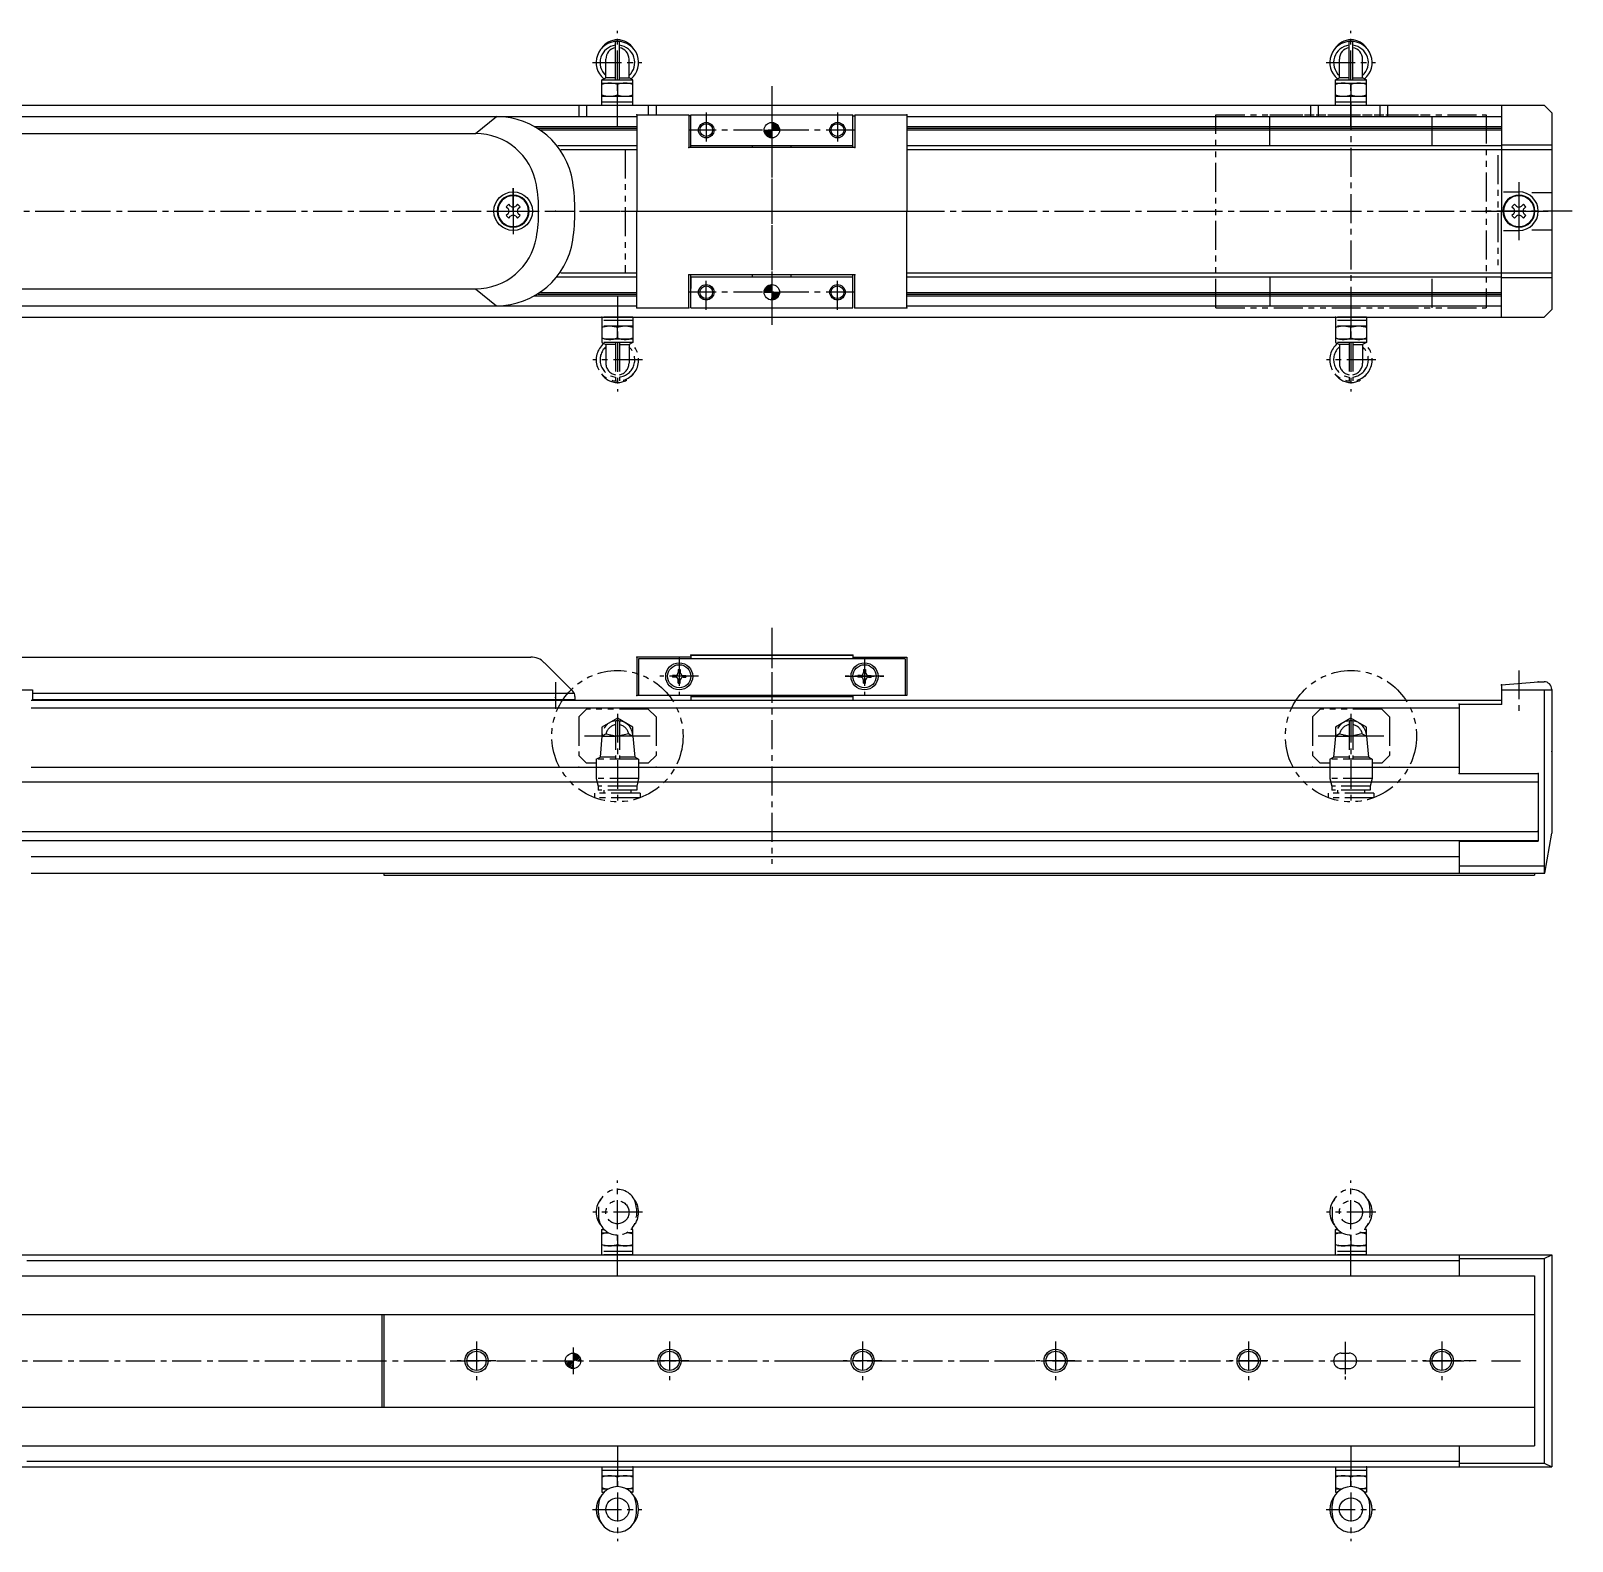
# Model space of a CAD drawing. Extents: x -737 to -136, y 122 to 519.
# Drawn here: x -535 to -135.7, y 127.2 to 518.5 of the extents above; entities that cross this region are included whole.
import ezdxf

# ---------------------------------------------------------------- set-up
doc = ezdxf.new("R2010")
doc.units = 0
for name, pattern in [('CENTER', [12, 7.5, -1.5, 1.5, -1.5]), ('CONTINOUS', [0]), ('PHANTOM', [15, 7.5, -1.5, 1.5, -1.5, 1.5, -1.5])]:
    doc.linetypes.add(name, pattern=pattern)
doc.layers.get('0').update_dxf_attribs({"linetype": 'CONTINUOUS'})
doc.layers.add('CENTER', color=1, linetype='CENTER')

# ---------------------------------------------------------------- blocks, each defined once
blk = doc.blocks.new('*U2')
at = {"color": 7, "linetype": 'CONTINUOUS'}
for p, q in [((-345.02, 492.79), (-343.02, 492.79)), ((-345.02, 492.79), (-344.43, 491.37)), ((-343.02, 490.79), (-344.43, 491.37)), ((-343.02, 492.79), (-343.02, 491.37)), ((-343.02, 491.37), (-343.02, 490.79))]:
    blk.add_line(p, q, dxfattribs=at)
for points in [[(-345.02, 492.79), (-345.02, 492.79), (-343.02, 492.79)], [(-345.02, 492.79), (-344.43, 491.37), (-343.02, 491.37)]]:
    blk.add_solid(points, dxfattribs=at)
at = {"color": 7, "linetype": 'CONTINUOUS', "extrusion": (0, 0, -1)}
for points in [[(345.02, 492.79), (343.02, 492.79), (343.02, 491.37)], [(344.43, 491.37), (343.02, 491.37), (343.02, 490.79)]]:
    blk.add_solid(points, dxfattribs=at)
blk = doc.blocks.new('*U3')
at = {"color": 7, "linetype": 'CONTINUOUS'}
for p, q in [((-343.02, 494.79), (-343.02, 494.2)), ((-341.6, 494.2), (-343.02, 494.79)), ((-343.02, 494.2), (-343.02, 492.79)), ((-343.02, 492.79), (-341.02, 492.79)), ((-341.6, 494.2), (-341.02, 492.79))]:
    blk.add_line(p, q, dxfattribs=at)
for points in [[(-343.02, 494.79), (-343.02, 494.2), (-341.6, 494.2)], [(-343.02, 494.2), (-343.02, 492.79), (-341.02, 492.79)], [(-343.02, 492.79), (-343.02, 492.79), (-341.02, 492.79)]]:
    blk.add_solid(points, dxfattribs=at)
at = {"color": 7, "linetype": 'CONTINUOUS', "extrusion": (0, 0, -1)}
blk.add_solid([(343.02, 494.2), (341.6, 494.2), (341.02, 492.79)], dxfattribs=at)
blk = doc.blocks.new('*U4')
at = {"color": 7, "linetype": 'CONTINUOUS'}
for p, q in [((-344.43, 452.2), (-345.02, 450.79)), ((-343.02, 452.79), (-344.43, 452.2)), ((-343.02, 452.2), (-343.02, 452.79)), ((-343.02, 452.2), (-343.02, 450.79)), ((-345.02, 450.79), (-343.02, 450.79))]:
    blk.add_line(p, q, dxfattribs=at)
for points in [[(-344.43, 452.2), (-345.02, 450.79), (-343.02, 450.79)], [(-343.02, 452.79), (-344.43, 452.2), (-343.02, 452.2)], [(-345.02, 450.79), (-345.02, 450.79), (-343.02, 450.79)]]:
    blk.add_solid(points, dxfattribs=at)
at = {"color": 7, "linetype": 'CONTINUOUS', "extrusion": (0, 0, -1)}
blk.add_solid([(344.43, 452.2), (343.02, 452.2), (343.02, 450.79)], dxfattribs=at)
blk = doc.blocks.new('*U5')
at = {"color": 7, "linetype": 'CONTINUOUS'}
for p, q in [((-343.02, 450.79), (-341.02, 450.79)), ((-343.02, 450.79), (-343.02, 449.37)), ((-341.6, 449.37), (-343.02, 448.79)), ((-343.02, 448.79), (-343.02, 449.37)), ((-341.02, 450.79), (-341.6, 449.37))]:
    blk.add_line(p, q, dxfattribs=at)
for points in [[(-343.02, 450.79), (-343.02, 450.79), (-341.02, 450.79)], [(-343.02, 450.79), (-343.02, 449.37), (-341.6, 449.37)]]:
    blk.add_solid(points, dxfattribs=at)
at = {"color": 7, "linetype": 'CONTINUOUS', "extrusion": (0, 0, -1)}
for points in [[(343.02, 450.79), (341.02, 450.79), (341.6, 449.37)], [(343.02, 449.37), (341.6, 449.37), (343.02, 448.79)]]:
    blk.add_solid(points, dxfattribs=at)
blk = doc.blocks.new('*X13')
at = {"color": 0, "linetype": 'CONTINOUS'}
for p, q in [((-394.52, 175.81), (-394.37, 175.96)), ((-394.52, 175.36), (-393.99, 175.89)), ((-394.52, 174.91), (-393.66, 175.77)), ((-396.51, 173.81), (-396.36, 173.96)), ((-396.45, 173.43), (-395.91, 173.96)), ((-396.33, 173.1), (-395.47, 173.96)), ((-396.16, 172.82), (-395.02, 173.96)), ((-395.96, 172.58), (-394.57, 173.96)), ((-395.72, 172.37), (-394.52, 173.57)), ((-395.45, 172.19), (-394.52, 173.12)), ((-395.13, 172.06), (-394.52, 172.68)), ((-394.77, 171.98), (-394.52, 172.23)), ((-394.52, 174.46), (-393.38, 175.6)), ((-394.52, 174.02), (-393.13, 175.4)), ((-394.13, 173.96), (-392.92, 175.17)), ((-393.68, 173.96), (-392.75, 174.89)), ((-393.23, 173.96), (-392.62, 174.58)), ((-392.78, 173.96), (-392.53, 174.21))]:
    blk.add_line(p, q, dxfattribs=at)

msp = doc.modelspace()

# ---------------------------------------------------------------- linework, layer by layer
at = {"color": 7, "linetype": 'CONTINOUS'}
for p, q in [((-383.52, 505.79), (-383.52, 515.76)), ((-382.52, 505.79), (-382.52, 515.76)), ((-193.52, 505.79), (-193.52, 515.76)), ((-192.52, 505.79), (-192.52, 515.76)), ((-386.02, 506.36), (-386.02, 511.19)), ((-380.02, 506.36), (-380.02, 511.19)), ((-196.02, 506.36), (-196.02, 511.19)), ((-190.02, 506.36), (-190.02, 511.19)), ((-387.02, 505.79), (-386.02, 506.36)), ((-387.02, 499.29), (-387.02, 505.79)), ((-387.02, 505.79), (-379.02, 505.79)), ((-387.02, 504.99), (-379.02, 504.99)), ((-383.52, 506.36), (-386.02, 506.36)), ((-383.02, 504.63), (-383.02, 501.94)), ((-382.52, 506.36), (-380.02, 506.36)), ((-379.02, 505.79), (-380.02, 506.36)), ((-379.02, 499.29), (-379.02, 505.79)), ((-197.02, 505.79), (-196.02, 506.36)), ((-197.02, 499.29), (-197.02, 505.79)), ((-197.02, 505.79), (-189.02, 505.79)), ((-197.02, 504.99), (-189.02, 504.99)), ((-193.52, 506.36), (-196.02, 506.36)), ((-193.02, 504.63), (-193.02, 501.94)), ((-192.52, 506.36), (-190.02, 506.36)), ((-189.02, 505.79), (-190.02, 506.36)), ((-189.02, 499.29), (-189.02, 505.79)), ((-559.02, 499.29), (-488.02, 499.29)), ((-531.02, 499.29), (-154.02, 499.29)), ((-393.02, 499.29), (-393.02, 496.29)), ((-391.02, 499.29), (-391.02, 496.29)), ((-387.02, 501.59), (-379.02, 501.59)), ((-387.02, 500.09), (-379.02, 500.09)), ((-387.02, 499.29), (-379.02, 499.29)), ((-375.02, 499.29), (-375.02, 496.79)), ((-373.02, 499.29), (-373.02, 496.79)), ((-203.52, 499.29), (-203.52, 496.29)), ((-201.52, 499.29), (-201.52, 496.29)), ((-197.02, 501.59), (-189.02, 501.59)), ((-197.02, 500.09), (-189.02, 500.09)), ((-197.02, 499.29), (-189.02, 499.29)), ((-185.52, 499.29), (-185.52, 496.29)), ((-183.52, 499.29), (-183.52, 496.29)), ((-154.02, 499.29), (-143.02, 499.29)), ((-154.02, 499.29), (-154.02, 471.79)), ((-141.02, 497.29), (-143.02, 499.29)), ((-558.02, 496.29), (-414.36, 496.29)), ((-543.02, 496.29), (-378.02, 496.29)), ((-419.77, 491.9), (-414.36, 496.29)), ((-378.02, 496.79), (-364.52, 496.79)), ((-378.02, 496.79), (-378.02, 471.79)), ((-364.52, 496.79), (-364.52, 488.29)), ((-364.02, 496.49), (-364.52, 496.49)), ((-364.02, 496.79), (-322.02, 496.79)), ((-364.02, 488.26), (-364.02, 496.79)), ((-322.02, 488.29), (-322.02, 496.79)), ((-322.02, 496.49), (-321.52, 496.49)), ((-321.52, 496.79), (-321.52, 494.79)), ((-321.52, 496.79), (-321.52, 488.29)), ((-321.52, 496.79), (-308.02, 496.79)), ((-308.02, 496.79), (-308.02, 471.79)), ((-308.02, 496.29), (-154.02, 496.29)), ((-141.02, 497.29), (-141.02, 446.29)), ((-554.92, 491.9), (-419.77, 491.9)), ((-404.41, 493.69), (-378.02, 493.69)), ((-403.75, 493.29), (-378.02, 493.29)), ((-403.09, 492.88), (-378.02, 492.88)), ((-364.02, 488.81), (-364.02, 491.79)), ((-308.02, 493.69), (-154.02, 493.69)), ((-308.02, 493.29), (-154.02, 493.29)), ((-308.02, 492.88), (-154.02, 492.88)), ((-398.47, 488.79), (-378.02, 488.79)), ((-397.64, 487.79), (-378.02, 487.79)), ((-321.52, 488.29), (-364.52, 488.29)), ((-364.02, 488.79), (-322.02, 488.79)), ((-348.02, 488.26), (-348.02, 488.79)), ((-338.02, 488.26), (-338.02, 488.79)), ((-321.52, 490.79), (-321.52, 488.29)), ((-308.02, 488.79), (-154.02, 488.79)), ((-308.02, 487.79), (-154.02, 487.79)), ((-154.02, 488.99), (-141.02, 488.99)), ((-154.02, 487.79), (-141.02, 487.79)), ((-153.51, 476.79), (-149.52, 476.79)), ((-146.2, 476.59), (-141.02, 476.59)), ((-411.18, 473.6), (-411.83, 472.95)), ((-411.83, 472.95), (-411.33, 472.45)), ((-411.33, 471.12), (-411.83, 470.63)), ((-410.68, 473.1), (-411.18, 473.6)), ((-408.86, 473.6), (-409.35, 473.1)), ((-408.21, 472.95), (-408.86, 473.6)), ((-408.7, 472.45), (-408.21, 472.95)), ((-408.21, 470.63), (-408.7, 471.12)), ((-378.02, 446.79), (-378.02, 471.79)), ((-308.02, 446.79), (-308.02, 471.79)), ((-154.02, 444.29), (-154.02, 471.79)), ((-150.68, 473.6), (-151.33, 472.95)), ((-151.33, 472.95), (-150.83, 472.45)), ((-150.83, 471.12), (-151.33, 470.63)), ((-150.18, 473.1), (-150.68, 473.6)), ((-148.36, 473.6), (-148.85, 473.1)), ((-147.71, 472.95), (-148.36, 473.6)), ((-148.2, 472.45), (-147.71, 472.95)), ((-147.71, 470.63), (-148.2, 471.12)), ((-411.83, 470.63), (-411.18, 469.98)), ((-411.18, 469.98), (-410.68, 470.47)), ((-409.35, 470.47), (-408.86, 469.98)), ((-408.86, 469.98), (-408.21, 470.63)), ((-151.33, 470.63), (-150.68, 469.98)), ((-150.68, 469.98), (-150.18, 470.47)), ((-148.85, 470.47), (-148.36, 469.98)), ((-148.36, 469.98), (-147.71, 470.63)), ((-153.51, 466.79), (-149.52, 466.79)), ((-146.2, 466.98), (-141.02, 466.98)), ((-397.67, 455.79), (-378.02, 455.79)), ((-321.52, 455.29), (-364.52, 455.29)), ((-364.52, 446.79), (-364.52, 455.29)), ((-364.02, 446.79), (-364.02, 455.29)), ((-348.02, 454.79), (-348.02, 455.3)), ((-338.02, 454.79), (-338.02, 455.3)), ((-322.02, 446.79), (-322.02, 455.3)), ((-321.52, 446.79), (-321.52, 455.29)), ((-308.02, 455.79), (-154.02, 455.79)), ((-154.02, 455.79), (-141.02, 455.79)), ((-554.92, 451.67), (-419.77, 451.67)), ((-419.77, 451.67), (-414.36, 447.29)), ((-398.84, 454.79), (-378.02, 454.79)), ((-364.02, 454.79), (-322.02, 454.79)), ((-364.02, 454.77), (-364.02, 451.79)), ((-308.02, 454.79), (-154.02, 454.79)), ((-154.02, 454.59), (-141.02, 454.59)), ((-558.02, 447.29), (-414.36, 447.29)), ((-543.02, 447.29), (-378.02, 447.29)), ((-404.49, 449.88), (-378.02, 449.88)), ((-403.53, 450.29), (-378.02, 450.29)), ((-402.95, 450.69), (-378.02, 450.69)), ((-308.02, 450.69), (-154.02, 450.69)), ((-308.02, 450.29), (-154.02, 450.29)), ((-308.02, 449.88), (-154.02, 449.88)), ((-308.02, 447.29), (-154.02, 447.29)), ((-559.02, 444.29), (-488.02, 444.29)), ((-531.02, 444.29), (-154.02, 444.29)), ((-378.02, 446.79), (-364.52, 446.79)), ((-364.02, 446.79), (-322.02, 446.79)), ((-321.52, 446.79), (-308.02, 446.79)), ((-154.02, 444.29), (-143.02, 444.29)), ((-141.02, 446.29), (-143.02, 444.29)), ((-554.12, 356.29), (-405.49, 356.29)), ((-378.02, 356.29), (-378.02, 346.29)), ((-364.02, 356.29), (-378.02, 356.29)), ((-308.52, 355.79), (-377.52, 355.79)), ((-377.52, 355.79), (-377.52, 346.29)), ((-364.02, 356.79), (-322.02, 356.79)), ((-322.02, 356.79), (-364.02, 356.79)), ((-364.02, 356.79), (-364.02, 355.79)), ((-322.02, 356.79), (-322.02, 355.79)), ((-322.02, 356.29), (-308.02, 356.29)), ((-308.52, 355.79), (-308.52, 346.29)), ((-308.02, 356.29), (-308.02, 346.29)), ((-401.95, 354.82), (-394.6, 347.47)), ((-368.02, 351.54), (-368.77, 351.54)), ((-368.77, 351.54), (-368.77, 351.04)), ((-367.27, 353.04), (-366.77, 353.04)), ((-367.27, 353.04), (-367.27, 352.28)), ((-366.77, 353.04), (-366.77, 352.28)), ((-366.02, 351.54), (-365.27, 351.54)), ((-365.27, 351.54), (-365.27, 351.04)), ((-320.02, 351.54), (-320.77, 351.54)), ((-320.77, 351.54), (-320.77, 351.04)), ((-319.27, 353.04), (-318.77, 353.04)), ((-319.27, 353.04), (-319.27, 352.28)), ((-318.77, 353.04), (-318.77, 352.28)), ((-318.02, 351.54), (-317.27, 351.54)), ((-317.27, 351.54), (-317.27, 351.04)), ((-560.02, 347.79), (-534.52, 347.79)), ((-534.52, 347.79), (-534.52, 345.29)), ((-368.02, 351.04), (-368.77, 351.04)), ((-367.27, 349.54), (-367.27, 350.29)), ((-367.27, 349.54), (-366.77, 349.54)), ((-366.77, 349.54), (-366.77, 350.29)), ((-366.02, 351.04), (-365.27, 351.04)), ((-320.02, 351.04), (-320.77, 351.04)), ((-319.27, 349.54), (-319.27, 350.29)), ((-319.27, 349.54), (-318.77, 349.54)), ((-318.77, 349.54), (-318.77, 350.29)), ((-318.02, 351.04), (-317.27, 351.04)), ((-154.02, 349.06), (-144.52, 349.89)), ((-154.02, 349.01), (-154.02, 344.09)), ((-154.02, 347.79), (-141.02, 347.79)), ((-144.52, 349.89), (-143.02, 349.89)), ((-143.02, 347.79), (-143.02, 300.29)), ((-141.02, 347.89), (-141.02, 310.63)), ((-534.9, 345.09), (-154.02, 345.09)), ((-534.52, 346.89), (-394.2, 346.89)), ((-534.52, 345.29), (-394.02, 345.29)), ((-394.02, 346.06), (-394.02, 345.29)), ((-308.02, 346.29), (-378.02, 346.29)), ((-364.02, 346.2), (-364.02, 345.09)), ((-364.02, 346.09), (-322.02, 346.09)), ((-322.02, 346.2), (-322.02, 345.09)), ((-165.02, 344.09), (-154.02, 344.09)), ((-165.02, 344.09), (-165.02, 326.09)), ((-534.9, 343.09), (-165.02, 343.09)), ((-534.9, 327.79), (-165.02, 327.79)), ((-554.82, 323.96), (-144.52, 323.96)), ((-165.02, 326.09), (-144.52, 326.09)), ((-144.52, 326.09), (-144.52, 311.29)), ((-554.82, 311.12), (-144.52, 311.12)), ((-554.82, 308.79), (-144.52, 308.79)), ((-165.02, 308.59), (-144.52, 308.59)), ((-165.02, 308.59), (-165.02, 300.29)), ((-144.52, 311.29), (-144.52, 308.59)), ((-142.84, 300.29), (-141.02, 310.63)), ((-534.9, 304.62), (-165.02, 304.62)), ((-534.9, 300.29), (-165.02, 300.29)), ((-443.52, 300.29), (-443.52, 299.79)), ((-443.52, 299.79), (-257.93, 299.79)), ((-282.05, 299.79), (-145.52, 299.79)), ((-165.02, 302.18), (-143.02, 302.18)), ((-165.02, 300.29), (-142.84, 300.29)), ((-145.52, 300.29), (-145.52, 299.79)), ((-145.52, 300.29), (-143.84, 300.29)), ((-561.02, 201.46), (-141.02, 201.46)), ((-536.02, 199.96), (-165.02, 199.96)), ((-165.02, 201.46), (-165.02, 195.96)), ((-165.02, 200.46), (-143.02, 200.46)), ((-143.02, 200.46), (-141.02, 201.46)), ((-143.02, 200.46), (-143.02, 147.46)), ((-141.02, 201.46), (-141.02, 146.46)), ((-551.02, 195.96), (-145.52, 195.96)), ((-145.52, 195.96), (-145.52, 151.96)), ((-551.02, 185.96), (-145.52, 185.96)), ((-444.02, 185.96), (-444.02, 161.96)), ((-443.52, 185.96), (-443.52, 161.96)), ((-551.02, 161.96), (-145.52, 161.96)), ((-551.02, 151.96), (-145.52, 151.96)), ((-165.02, 151.96), (-165.02, 146.46)), ((-536.02, 147.96), (-165.02, 147.96)), ((-561.02, 146.46), (-141.02, 146.46)), ((-387.02, 146.46), (-387.02, 139.96)), ((-387.02, 146.46), (-379.02, 146.46)), ((-387.02, 145.66), (-379.02, 145.66)), ((-387.02, 144.16), (-379.02, 144.16)), ((-383.02, 141.36), (-383.02, 143.8)), ((-379.02, 146.46), (-379.02, 139.96)), ((-197.02, 146.46), (-197.02, 139.96)), ((-197.02, 146.46), (-189.02, 146.46)), ((-197.02, 145.66), (-189.02, 145.66)), ((-197.02, 144.16), (-189.02, 144.16)), ((-193.02, 141.36), (-193.02, 143.8)), ((-189.02, 146.46), (-189.02, 139.96)), ((-165.02, 147.46), (-143.02, 147.46)), ((-143.02, 147.46), (-141.02, 146.46)), ((-387.02, 140.76), (-385.37, 140.76)), ((-387.02, 139.96), (-386.65, 139.75)), ((-387.02, 139.96), (-386.45, 139.96)), ((-379.02, 140.76), (-380.67, 140.76)), ((-379.02, 139.96), (-379.59, 139.96)), ((-379.02, 139.96), (-379.39, 139.75)), ((-197.02, 140.76), (-195.37, 140.76)), ((-197.02, 139.96), (-196.65, 139.75)), ((-197.02, 139.96), (-196.45, 139.96)), ((-189.02, 140.76), (-190.67, 140.76)), ((-189.02, 139.96), (-189.59, 139.96)), ((-189.02, 139.96), (-189.39, 139.75)), ((-387.92, 134.46), (-387.92, 136.46)), ((-378.12, 134.46), (-378.12, 136.46)), ((-197.92, 134.46), (-197.92, 136.46)), ((-188.12, 134.46), (-188.12, 136.46))]:
    msp.add_line(p, q, dxfattribs=at)
at = {"color": 3, "linetype": 'PHANTOM'}
for p, q in [((-228.02, 496.79), (-158.02, 496.79)), ((-228.02, 446.79), (-228.02, 496.79)), ((-214.02, 488.81), (-214.02, 496.79)), ((-214.02, 496.79), (-172.02, 496.79)), ((-172.02, 488.79), (-172.02, 496.79)), ((-158.02, 496.79), (-158.02, 446.79)), ((-381.02, 487.79), (-381.02, 455.79)), ((-214.02, 488.79), (-172.02, 488.79)), ((-155.02, 486.28), (-155.02, 457.38)), ((-214.02, 454.79), (-172.02, 454.79)), ((-214.02, 454.77), (-214.02, 446.79)), ((-172.02, 446.79), (-172.02, 454.79)), ((-387.02, 444.29), (-387.02, 437.79)), ((-379.02, 444.29), (-387.02, 444.29)), ((-379.02, 443.49), (-387.02, 443.49)), ((-379.02, 444.29), (-379.02, 437.79)), ((-228.02, 446.79), (-158.02, 446.79)), ((-197.02, 444.29), (-197.02, 437.79)), ((-189.02, 444.29), (-197.02, 444.29)), ((-189.02, 443.49), (-197.02, 443.49)), ((-189.02, 444.29), (-189.02, 437.79)), ((-379.02, 441.99), (-387.02, 441.99)), ((-383.02, 438.94), (-383.02, 441.63)), ((-189.02, 441.99), (-197.02, 441.99)), ((-193.02, 438.94), (-193.02, 441.63)), ((-379.02, 438.59), (-387.02, 438.59)), ((-379.02, 437.79), (-387.02, 437.79)), ((-387.02, 437.79), (-386.02, 437.21)), ((-386.02, 437.21), (-386.02, 432.38)), ((-383.52, 437.21), (-386.02, 437.21)), ((-383.52, 437.79), (-383.52, 427.81)), ((-382.52, 437.79), (-382.52, 427.81)), ((-382.52, 437.21), (-380.02, 437.21)), ((-379.02, 437.79), (-380.02, 437.21)), ((-380.02, 437.21), (-380.02, 432.38)), ((-189.02, 438.59), (-197.02, 438.59)), ((-189.02, 437.79), (-197.02, 437.79)), ((-197.02, 437.79), (-196.02, 437.21)), ((-196.02, 437.21), (-196.02, 432.38)), ((-193.52, 437.21), (-196.02, 437.21)), ((-193.52, 437.79), (-193.52, 427.81)), ((-192.52, 437.79), (-192.52, 427.81)), ((-192.52, 437.21), (-190.02, 437.21)), ((-189.02, 437.79), (-190.02, 437.21)), ((-190.02, 437.21), (-190.02, 432.38)), ((-391.02, 342.79), (-393.02, 340.79)), ((-393.02, 340.79), (-393.02, 330.79)), ((-375.02, 342.79), (-391.02, 342.79)), ((-383.02, 340.41), (-387.02, 338.1)), ((-383.52, 339.76), (-383.52, 329.79)), ((-379.02, 338.1), (-383.02, 340.41)), ((-382.52, 339.76), (-382.52, 329.79)), ((-373.02, 340.79), (-375.02, 342.79)), ((-373.02, 340.79), (-373.02, 330.79)), ((-201.02, 342.79), (-203.02, 340.79)), ((-203.02, 340.79), (-203.02, 330.79)), ((-185.02, 342.79), (-201.02, 342.79)), ((-193.02, 340.41), (-197.02, 338.1)), ((-193.52, 339.76), (-193.52, 329.79)), ((-189.02, 338.1), (-193.02, 340.41)), ((-192.52, 339.76), (-192.52, 329.79)), ((-183.02, 340.79), (-185.02, 342.79)), ((-183.02, 340.79), (-183.02, 330.79)), ((-387.02, 335.79), (-387.52, 330.36)), ((-387.02, 338.1), (-387.02, 335.79)), ((-385.96, 336.4), (-387.02, 335.79)), ((-387.02, 335.79), (-383.52, 335.79)), ((-385.96, 336.4), (-383.52, 335.89)), ((-380.08, 336.4), (-382.52, 335.89)), ((-380.08, 336.4), (-379.02, 335.79)), ((-379.02, 335.79), (-379.02, 338.1)), ((-379.02, 335.79), (-378.52, 330.36)), ((-197.02, 335.79), (-197.52, 330.36)), ((-197.02, 338.1), (-197.02, 335.79)), ((-195.96, 336.4), (-197.02, 335.79)), ((-197.02, 335.79), (-193.52, 335.79)), ((-195.96, 336.4), (-193.52, 335.89)), ((-190.08, 336.4), (-192.52, 335.89)), ((-190.08, 336.4), (-189.02, 335.79)), ((-189.02, 335.79), (-189.02, 338.1)), ((-189.02, 335.79), (-188.52, 330.36)), ((-391.02, 328.79), (-393.02, 330.79)), ((-388.52, 328.79), (-391.02, 328.79)), ((-388.52, 329.79), (-387.52, 330.36)), ((-388.52, 329.79), (-388.52, 324.79)), ((-377.52, 329.79), (-388.52, 329.79)), ((-383.52, 330.36), (-387.52, 330.36)), ((-378.52, 330.36), (-382.52, 330.36)), ((-377.52, 329.79), (-378.52, 330.36)), ((-377.52, 329.79), (-377.52, 324.79)), ((-375.02, 328.79), (-377.52, 328.79)), ((-375.02, 328.79), (-373.02, 330.79)), ((-201.02, 328.79), (-203.02, 330.79)), ((-198.52, 328.79), (-201.02, 328.79)), ((-198.52, 329.79), (-197.52, 330.36)), ((-198.52, 329.79), (-198.52, 324.79)), ((-187.52, 329.79), (-198.52, 329.79)), ((-193.52, 330.36), (-197.52, 330.36)), ((-188.52, 330.36), (-192.52, 330.36)), ((-187.52, 329.79), (-188.52, 330.36)), ((-187.52, 329.79), (-187.52, 324.79)), ((-185.02, 328.79), (-187.52, 328.79)), ((-185.02, 328.79), (-183.02, 330.79)), ((-388.52, 324.79), (-388.02, 322.79)), ((-377.52, 324.79), (-388.52, 324.79)), ((-377.52, 324.79), (-378.02, 322.79)), ((-198.52, 324.79), (-198.02, 322.79)), ((-187.52, 324.79), (-198.52, 324.79)), ((-187.52, 324.79), (-188.02, 322.79)), ((-388.92, 320.99), (-388.92, 319.79)), ((-377.12, 320.99), (-388.92, 320.99)), ((-377.12, 319.79), (-388.92, 319.79)), ((-378.02, 322.79), (-388.02, 322.79)), ((-388.02, 322.79), (-388.02, 321.79)), ((-378.02, 321.79), (-388.02, 321.79)), ((-386.52, 321.79), (-386.52, 320.99)), ((-379.52, 321.79), (-379.52, 320.99)), ((-378.02, 322.79), (-378.02, 321.79)), ((-377.12, 320.99), (-377.12, 319.79)), ((-198.92, 320.99), (-198.92, 319.79)), ((-187.12, 320.99), (-198.92, 320.99)), ((-187.12, 319.79), (-198.92, 319.79)), ((-188.02, 322.79), (-198.02, 322.79)), ((-198.02, 322.79), (-198.02, 321.79)), ((-188.02, 321.79), (-198.02, 321.79)), ((-196.52, 321.79), (-196.52, 320.99)), ((-189.52, 321.79), (-189.52, 320.99)), ((-188.02, 322.79), (-188.02, 321.79)), ((-187.12, 320.99), (-187.12, 319.79)), ((-387.92, 213.46), (-387.92, 211.46)), ((-378.12, 213.46), (-378.12, 211.46)), ((-197.92, 213.46), (-197.92, 211.46)), ((-188.12, 213.46), (-188.12, 211.46)), ((-387.02, 207.96), (-386.65, 208.17)), ((-387.02, 207.96), (-386.45, 207.96)), ((-387.02, 201.46), (-387.02, 207.96)), ((-379.02, 207.96), (-379.59, 207.96)), ((-379.02, 207.96), (-379.39, 208.17)), ((-379.02, 201.46), (-379.02, 207.96)), ((-197.02, 207.96), (-196.65, 208.17)), ((-197.02, 207.96), (-196.45, 207.96)), ((-197.02, 201.46), (-197.02, 207.96)), ((-189.02, 207.96), (-189.59, 207.96)), ((-189.02, 207.96), (-189.39, 208.17)), ((-189.02, 201.46), (-189.02, 207.96)), ((-387.02, 207.16), (-385.37, 207.16)), ((-379.02, 203.76), (-387.02, 203.76)), ((-383.02, 206.56), (-383.02, 204.12)), ((-379.02, 207.16), (-380.67, 207.16)), ((-197.02, 207.16), (-195.37, 207.16)), ((-189.02, 203.76), (-197.02, 203.76)), ((-193.02, 206.56), (-193.02, 204.12)), ((-189.02, 207.16), (-190.67, 207.16)), ((-379.02, 202.26), (-387.02, 202.26)), ((-379.02, 201.46), (-387.02, 201.46)), ((-189.02, 202.26), (-197.02, 202.26)), ((-189.02, 201.46), (-197.02, 201.46))]:
    msp.add_line(p, q, dxfattribs=at)
at = {"color": 7, "linetype": 'CENTER'}
for p, q in [((-394.52, 177.45), (-394.52, 170.46)), ((-194.52, 178.87), (-194.52, 169.15)), ((-194.52, 177.45), (-194.52, 170.46))]:
    msp.add_line(p, q, dxfattribs=at)
at = {"color": 7, "linetype": 'CONTINUOUS'}
for p, q in [((-195.52, 175.96), (-193.52, 175.96)), ((-195.52, 171.96), (-193.52, 171.96))]:
    msp.add_line(p, q, dxfattribs=at)
at = {"color": 7, "linetype": 'CONTINOUS'}
for centre, radius in [((-360.02, 492.79), 2), ((-360.02, 492.79), 1.65), ((-343.02, 492.79), 2), ((-326.02, 492.79), 2), ((-326.02, 492.79), 1.65), ((-410.02, 471.79), 5), ((-360.02, 450.79), 2), ((-360.02, 450.79), 1.65), ((-343.02, 450.79), 2), ((-326.02, 450.79), 2), ((-326.02, 450.79), 1.65), ((-367.02, 351.29), 3.5), ((-367.02, 351.29), 3), ((-319.02, 351.29), 3.5), ((-319.02, 351.29), 3), ((-419.52, 173.96), 3), ((-419.52, 173.96), 2.5), ((-369.52, 173.96), 3), ((-369.52, 173.96), 2.5), ((-319.52, 173.96), 3), ((-319.52, 173.96), 2.5), ((-269.52, 173.96), 3), ((-269.52, 173.96), 2.5), ((-219.52, 173.96), 3), ((-219.52, 173.96), 2.5), ((-169.52, 173.96), 3), ((-169.52, 173.96), 2.5), ((-383.02, 135.46), 3), ((-193.02, 135.46), 3)]:
    msp.add_circle(centre, radius, dxfattribs=at)
at = {"color": 3, "linetype": 'PHANTOM'}
for centre, radius in [((-383.02, 335.79), 17), ((-193.02, 335.79), 17), ((-383.02, 212.46), 3), ((-193.02, 212.46), 3)]:
    msp.add_circle(centre, radius, dxfattribs=at)
at = {"color": 7, "linetype": 'CONTINUOUS'}
msp.add_circle((-394.52, 173.96), 2, dxfattribs=at)
at = {"color": 7, "linetype": 'CONTINOUS'}
for centre, radius, start, end in [((-383.02, 510.29), 5.5, 309.8225, 230.1775), ((-383.02, 511.29), 4.9, 32.3231, 147.6768), ((-193.02, 510.29), 5.5, 309.8225, 230.1775), ((-193.02, 511.29), 4.9, 32.3231, 147.6768), ((-383.02, 510.29), 4.5, 96.3794, 228.1897), ((-383.02, 511.19), 3, 99.5941, 180), ((-383.02, 510.29), 4.5, 311.8103, 83.6206), ((-383.02, 511.19), 3, 0, 80.4059), ((-193.02, 510.29), 4.5, 96.3794, 228.1897), ((-193.02, 511.19), 3, 99.5941, 180), ((-193.02, 510.29), 4.5, 311.8103, 83.6206), ((-193.02, 511.19), 3, 0, 80.4059), ((-385.02, 499.21), 5.78, 69.7438, 110.2561), ((-381.02, 499.21), 5.78, 69.7439, 110.2561), ((-195.02, 499.21), 5.78, 69.7438, 110.2561), ((-191.02, 499.21), 5.78, 69.7439, 110.2561), ((-385.02, 507.36), 5.78, 249.7439, 290.2561), ((-381.02, 507.36), 5.78, 249.7439, 290.2561), ((-195.02, 507.36), 5.78, 249.7439, 290.2561), ((-191.02, 507.36), 5.78, 249.7439, 290.2561), ((-414.36, 476.29), 20, 8.6269, 90), ((-419.77, 475.9), 16, 9.6335, 90), ((-444.02, 471.79), 50, 0, 8.6269), ((-410.02, 471.79), 4.15, 0, 359.9997), ((-410.02, 471.79), 4, 0, 359.9997), ((-444.02, 471.79), 40.6, 0, 9.6335), ((-149.52, 471.79), 4.15, 0, 359.9997), ((-149.52, 471.79), 4, 0, 359.9997), ((-149.52, 471.79), 5, 270, 90), ((-412, 471.79), 0.94, 315, 45), ((-410.02, 473.77), 0.94, 225.0001, 315), ((-408.04, 471.79), 0.94, 135.0001, 225.0001), ((-444.02, 471.79), 40.6, 350.3665, 0), ((-444.02, 471.79), 50, 351.3731, 0), ((-151.5, 471.79), 0.94, 315, 45), ((-149.52, 473.77), 0.94, 225.0001, 315), ((-147.54, 471.79), 0.94, 135.0001, 225.0001), ((-410.02, 469.81), 0.94, 45, 135.0001), ((-149.52, 469.81), 0.94, 45, 135.0001), ((-419.77, 467.67), 16, 270, 350.3665), ((-414.36, 467.29), 20, 270, 351.3731), ((-405.49, 351.29), 5, 45, 90), ((-368.02, 352.28), 0.748, 270, 0), ((-366.02, 352.28), 0.748, 180, 270), ((-320.02, 352.28), 0.748, 270, 0), ((-318.02, 352.28), 0.748, 180, 270), ((-396.02, 346.06), 2, 0, 45), ((-368.02, 350.29), 0.748, 0, 90.0001), ((-366.02, 350.29), 0.748, 90, 180), ((-320.02, 350.29), 0.748, 0, 90.0001), ((-318.02, 350.29), 0.748, 90, 180), ((-143.02, 347.89), 2, 0, 90), ((-385.02, 138.39), 5.78, 69.7439, 110.2561), ((-381.02, 138.39), 5.78, 69.7439, 110.2561), ((-195.02, 138.39), 5.78, 69.7439, 110.2561), ((-191.02, 138.39), 5.78, 69.7439, 110.2561), ((-383.02, 136.46), 4.9, 0, 180), ((-385.02, 146.54), 5.78, 249.7439, 266.706), ((-381.02, 146.54), 5.78, 273.2941, 290.2561), ((-193.02, 136.46), 4.9, 0, 180), ((-195.02, 146.54), 5.78, 249.7439, 266.706), ((-191.02, 146.54), 5.78, 273.2941, 290.2561), ((-383.02, 135.46), 5.5, 138.8389, 221.1611), ((-383.02, 135.46), 5.5, 318.839, 41.1612), ((-193.02, 135.46), 5.5, 138.8389, 221.1611), ((-193.02, 135.46), 5.5, 318.839, 41.1612), ((-383.02, 134.46), 4.9, 180, 0), ((-193.02, 134.46), 4.9, 180, 0)]:
    msp.add_arc(centre, radius, start, end, dxfattribs=at)
at = {"color": 3, "linetype": 'PHANTOM'}
for centre, radius, start, end in [((-385.02, 436.21), 5.78, 69.7439, 110.2561), ((-381.02, 436.21), 5.78, 69.7439, 110.2561), ((-195.02, 436.21), 5.78, 69.7439, 110.2561), ((-191.02, 436.21), 5.78, 69.7439, 110.2561), ((-383.02, 433.29), 5.5, 129.8225, 50.1775), ((-383.02, 433.29), 4.5, 131.8103, 263.6206), ((-385.02, 444.36), 5.78, 249.7439, 290.2561), ((-381.02, 444.36), 5.78, 249.7438, 290.2561), ((-383.02, 433.29), 4.5, 276.3794, 48.1897), ((-193.02, 433.29), 5.5, 129.8225, 50.1775), ((-193.02, 433.29), 4.5, 131.8103, 263.6206), ((-195.02, 444.36), 5.78, 249.7439, 290.2561), ((-191.02, 444.36), 5.78, 249.7438, 290.2561), ((-193.02, 433.29), 4.5, 276.3794, 48.1897), ((-383.02, 432.38), 3, 180, 260.4059), ((-383.02, 432.38), 3, 279.5941, 0), ((-193.02, 432.38), 3, 180, 260.4059), ((-193.02, 432.38), 3, 279.5941, 0), ((-383.02, 432.29), 4.9, 212.3231, 327.6768), ((-193.02, 432.29), 4.9, 212.3231, 327.6768), ((-383.02, 335.79), 4, 0.0002, 180.0001), ((-193.02, 335.79), 4, 0.0002, 180.0001), ((-383.02, 335.79), 3, 99.594, 168.1896), ((-383.02, 335.79), 3, 11.8104, 80.406), ((-193.02, 335.79), 3, 99.594, 168.1896), ((-193.02, 335.79), 3, 11.8104, 80.406), ((-383.02, 212.46), 5.5, 138.839, 221.1612), ((-383.02, 213.46), 4.9, 0, 180), ((-383.02, 212.46), 5.5, 318.8389, 41.1611), ((-193.02, 212.46), 5.5, 138.839, 221.1612), ((-193.02, 213.46), 4.9, 0, 180), ((-193.02, 212.46), 5.5, 318.8389, 41.1611), ((-383.02, 211.46), 4.9, 180.0001, 0), ((-193.02, 211.46), 4.9, 180.0001, 0), ((-385.02, 201.39), 5.78, 93.2941, 110.2561), ((-385.02, 209.54), 5.78, 249.7439, 290.2561), ((-381.02, 209.54), 5.78, 249.7439, 290.2561), ((-381.02, 201.39), 5.78, 69.7439, 86.706), ((-195.02, 201.39), 5.78, 93.2941, 110.2561), ((-195.02, 209.54), 5.78, 249.7439, 290.2561), ((-191.02, 209.54), 5.78, 249.7439, 290.2561), ((-191.02, 201.39), 5.78, 69.7439, 86.706)]:
    msp.add_arc(centre, radius, start, end, dxfattribs=at)
at = {"color": 7, "linetype": 'CONTINUOUS'}
for centre, start, end in [((-195.52, 173.96), 90, 270), ((-193.52, 173.96), 270, 90)]:
    msp.add_arc(centre, 2, start, end, dxfattribs=at)
at = {"color": 7, "linetype": 'CONTINOUS'}
for p in [(-383.02, 499.29), (-383.02, 499.29), (-383.02, 499.29), (-379.02, 499.29), (-193.02, 499.29), (-193.02, 499.29), (-193.02, 499.29), (-189.02, 499.29), (-378.02, 496.79), (-308.02, 496.79), (-364.52, 488.29), (-321.52, 488.29), (-410.02, 471.79), (-410.02, 471.79), (-399.02, 471.79), (-378.02, 471.79), (-343.02, 471.79), (-308.02, 471.79), (-193.02, 471.79), (-154.02, 471.79), (-149.52, 471.79), (-149.52, 471.79), (-141.02, 471.79), (-364.52, 455.29), (-321.52, 455.29), (-387.02, 444.29), (-383.02, 444.29), (-383.02, 444.29), (-383.02, 444.29), (-383.02, 444.29), (-378.02, 446.79), (-364.52, 446.79), (-321.52, 446.79), (-308.02, 446.79), (-197.02, 444.29), (-193.02, 444.29), (-193.02, 444.29), (-193.02, 444.29), (-193.02, 444.29), (-154.02, 444.29), (-378.02, 356.29), (-364.02, 356.79), (-343.02, 356.79), (-343.02, 355.79), (-322.02, 356.79), (-367.02, 351.29), (-367.02, 351.29), (-319.02, 351.29), (-319.02, 351.29), (-154.02, 349.06), (-154.02, 349.01), (-144.52, 349.89), (-399.02, 345.79), (-378.02, 346.29), (-165.02, 344.09), (-154.02, 344.09), (-383.02, 335.79), (-383.02, 335.79), (-383.02, 335.79), (-383.02, 335.79), (-193.02, 335.79), (-193.02, 335.79), (-193.02, 335.79), (-193.02, 335.79), (-141.02, 331.79), (-393.02, 327.79), (-373.02, 327.79), (-203.02, 327.79), (-183.02, 327.79), (-165.02, 326.09), (-144.52, 326.09), (-383.02, 319.79), (-193.02, 319.79), (-144.52, 311.29), (-387.02, 201.46), (-383.02, 201.46), (-383.02, 201.46), (-383.02, 201.46), (-197.02, 201.46), (-193.02, 201.46), (-193.02, 201.46), (-193.02, 201.46), (-383.02, 146.46), (-383.02, 146.46), (-383.02, 146.46), (-383.02, 146.46), (-379.02, 146.46), (-193.02, 146.46), (-193.02, 146.46), (-193.02, 146.46), (-193.02, 146.46), (-189.02, 146.46)]:
    msp.add_point(p, dxfattribs=at)
at = {"layer": 'CENTER', "color": 1, "linetype": 'CENTER'}
for p, q in [((-383.02, 493.93), (-383.02, 518.51)), ((-193.02, 493.93), (-193.02, 518.51)), ((-389.47, 510.29), (-376.69, 510.29)), ((-199.47, 510.29), (-186.69, 510.29)), ((-343.02, 504.17), (-343.02, 444.45)), ((-343.02, 504.17), (-343.02, 442.32)), ((-343.02, 499.99), (-343.02, 444.45)), ((-193.02, 500.21), (-193.02, 444.45)), ((-360.02, 497.33), (-360.02, 488.25)), ((-326.02, 497.33), (-326.02, 488.25)), ((-321.48, 492.79), (-364.56, 492.79)), ((-149.52, 479.33), (-149.52, 464.25)), ((-149.52, 479.33), (-149.52, 464.25)), ((-410.02, 477.79), (-410.02, 465.79)), ((-410.02, 471.79), (-410.02, 477.75)), ((-149.52, 477.79), (-149.52, 465.79)), ((-149.52, 476.79), (-149.52, 466.79)), ((-605.81, 471.79), (-147.25, 471.79)), ((-416.02, 471.79), (-404.02, 471.79)), ((-415.73, 471.79), (-404.39, 471.79)), ((-410.02, 471.79), (-410.02, 465.83)), ((-391.17, 471.79), (-300.85, 471.79)), ((-379.57, 471.79), (-300.85, 471.79)), ((-377.92, 471.79), (-309.54, 471.79)), ((-135.73, 471.79), (-158.86, 471.79)), ((-157.06, 471.79), (-141.98, 471.79)), ((-157.06, 471.79), (-141.98, 471.79)), ((-155.52, 471.79), (-143.52, 471.79)), ((-360.02, 446.25), (-360.02, 455.33)), ((-326.02, 446.25), (-326.02, 455.33)), ((-383.02, 449.65), (-383.02, 425.06)), ((-321.48, 450.79), (-364.56, 450.79)), ((-193.02, 449.65), (-193.02, 425.06)), ((-376.56, 433.29), (-389.35, 433.29)), ((-186.56, 433.29), (-199.35, 433.29)), ((-343.02, 363.89), (-343.02, 302.75)), ((-343.02, 361.37), (-343.02, 345.45)), ((-343.02, 361.07), (-343.02, 345.15)), ((-343.02, 361.02), (-343.02, 345.11)), ((-367.02, 356.29), (-367.02, 346.29)), ((-367.02, 356.29), (-367.02, 346.29)), ((-319.02, 356.29), (-319.02, 346.29)), ((-319.02, 356.29), (-319.02, 346.29)), ((-149.52, 352.83), (-149.52, 341.17)), ((-399.02, 349.77), (-399.02, 342.87)), ((-362.02, 351.29), (-372.02, 351.29)), ((-362.02, 351.29), (-372.02, 351.29)), ((-314.02, 351.29), (-324.02, 351.29)), ((-324.02, 351.29), (-314.02, 351.29)), ((-383.02, 341.61), (-383.02, 317.8)), ((-193.02, 341.61), (-193.02, 317.8)), ((-374.52, 335.79), (-391.52, 335.79)), ((-377.35, 335.79), (-388.11, 335.79)), ((-184.52, 335.79), (-201.52, 335.79)), ((-187.35, 335.79), (-198.11, 335.79)), ((-383.02, 196.1), (-383.02, 220.69)), ((-193.02, 196.1), (-193.02, 220.69)), ((-376.56, 212.46), (-389.35, 212.46)), ((-186.56, 212.46), (-199.35, 212.46)), ((-419.52, 178.96), (-419.52, 168.96)), ((-369.52, 178.96), (-369.52, 168.96)), ((-319.52, 178.96), (-319.52, 168.96)), ((-269.52, 178.96), (-269.52, 168.96)), ((-219.52, 178.96), (-219.52, 168.96)), ((-169.52, 178.96), (-169.52, 168.96)), ((-582.32, 173.96), (-162.17, 173.96)), ((-435.08, 173.96), (-426.2, 173.96)), ((-414.52, 173.96), (-424.52, 173.96)), ((-385.08, 173.96), (-376.2, 173.96)), ((-385.08, 173.96), (-376.2, 173.96)), ((-364.52, 173.96), (-374.52, 173.96)), ((-335.08, 173.96), (-326.2, 173.96)), ((-335.08, 173.96), (-326.2, 173.96)), ((-314.52, 173.96), (-324.52, 173.96)), ((-285.08, 173.96), (-276.2, 173.96)), ((-285.08, 173.96), (-276.2, 173.96)), ((-264.52, 173.96), (-274.52, 173.96)), ((-235.08, 173.96), (-226.2, 173.96)), ((-235.08, 173.96), (-226.2, 173.96)), ((-214.52, 173.96), (-224.52, 173.96)), ((-195.08, 173.96), (-186.2, 173.96)), ((-195.08, 173.96), (-186.2, 173.96)), ((-195.08, 173.96), (-186.2, 173.96)), ((-195.08, 173.96), (-186.2, 173.96)), ((-164.52, 173.96), (-174.52, 173.96)), ((-164.52, 173.96), (-174.52, 173.96)), ((-172.58, 173.96), (-163.7, 173.96)), ((-172.58, 173.96), (-163.7, 173.96)), ((-160.58, 173.96), (-163.7, 173.96)), ((-160.58, 173.96), (-163.7, 173.96)), ((-160.58, 173.96), (-163.7, 173.96)), ((-160.58, 173.96), (-163.7, 173.96)), ((-156.58, 173.96), (-147.7, 173.96)), ((-156.58, 173.96), (-147.7, 173.96)), ((-383.02, 151.82), (-383.02, 127.24)), ((-193.02, 151.82), (-193.02, 127.24)), ((-389.47, 135.46), (-376.69, 135.46)), ((-199.47, 135.46), (-186.69, 135.46))]:
    msp.add_line(p, q, dxfattribs=at)

# ---------------------------------------------------------------- block references
at = {"color": 7, "linetype": 'CONTINUOUS'}
for name in ['*U2', '*U3', '*U4', '*U5', '*X13']:
    msp.add_blockref(name, (0, 0), dxfattribs=at)

doc.saveas('drawing.dxf')
